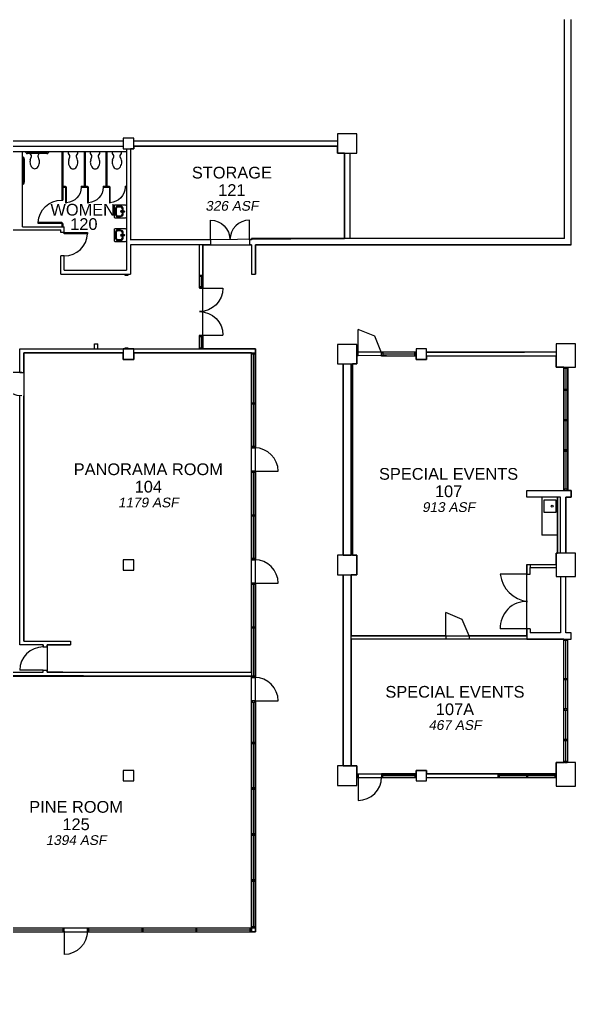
# Model space of a CAD drawing. Header units: inches. Extents: x -27 to 1736, y -22 to 1473.
# Drawn here: x 882 to 1736, y -22 to 1473 of the extents above; entities that cross this region are included whole.
import ezdxf
from ezdxf.enums import TextEntityAlignment as Align

# ---------------------------------------------------------------- set-up
doc = ezdxf.new("R2010")
doc.units = ezdxf.units.IN
doc.header["$MEASUREMENT"] = 0
for name, color, linetype in [('A-DOOR', 4, 'Continuous'), ('A-FLOR-TEXT', 7, 'Continuous'), ('A-FLOR-TPTN', 4, 'Continuous'), ('A-GLAZ-FULL', 3, 'Continuous'), ('A-GLAZ-SILL', 3, 'Continuous'), ('A-PRIX', 140, 'Continuous'), ('A-WALL', 5, 'Continuous'), ('P-SANR-FTXT', 5, 'Continuous'), ('Polygons', 1, 'Continuous'), ('S-COLS', 6, 'Continuous')]:
    doc.layers.add(name, color=color, linetype=linetype)
doc.styles.get("Standard").update_dxf_attribs({"font": 'arial.ttf'})

# ---------------------------------------------------------------- blocks, each defined once
blk = doc.blocks.new('ARDR30L')
at = {"layer": 'A-DOOR'}
blk.add_line((0, 0), (0, 36), dxfattribs=at)
blk.add_arc((0, 0), 36, 0, 90, dxfattribs=at)
blk = doc.blocks.new('ARDR30')
at = {"layer": 'A-DOOR'}
blk.add_line((0, 0), (0, 36), dxfattribs=at)
blk.add_arc((0, 0), 36, 90, 180, dxfattribs=at)
blk = doc.blocks.new('ARDR26')
at = {"layer": 'A-DOOR'}
blk.add_line((0, 0), (0, 30), dxfattribs=at)
blk.add_arc((0, 0), 30, 90, 180, dxfattribs=at)
blk = doc.blocks.new('30DOORL')
at = {"layer": 'A-FLOR-TPTN'}
blk.add_lwpolyline([(0, 36), (1.8, 36), (1.8, 0), (0, 0)], close=True, dxfattribs=at)
blk.add_arc((-0.1, 0), 36.1, 0.0521, 87.0939, dxfattribs=at)
blk = doc.blocks.new('30DOORR')
at = {"layer": 'A-FLOR-TPTN'}
blk.add_lwpolyline([(0, 36), (-1.8, 36), (-1.8, 0), (0, 0)], close=True, dxfattribs=at)
blk.add_arc((0.1, 0), 36.1, 92.9061, 179.9479, dxfattribs=at)
blk = doc.blocks.new('A$C4FDF67D2')
at = {"layer": 'A-WALL', "xscale": 0.6666666666666667, "yscale": 0.6666666666666667, "zscale": 0.6666666666666667}
blk.add_blockref('30DOORL', (0, 0), dxfattribs=at)
blk = doc.blocks.new('lavatory')
at = {"layer": 'A-WALL'}
for p, q in [((2721.1, 738.7), (2721.1, 723.4)), ((2739.6, 740.7), (2723.1, 740.7)), ((2741.6, 723.4), (2741.6, 738.7)), ((2722.1, 722.4), (2740.6, 722.4))]:
    blk.add_line(p, q, dxfattribs=at)
for points in [[(2727.6, 735.7), (2735.1, 735.7, -0.414214), (2739.1, 731.7), (2739.1, 726.4, -0.414214), (2736.6, 723.9), (2726.1, 723.9, -0.414214), (2723.6, 726.4), (2723.6, 731.7, -0.414214)], [(2728.6, 734.7), (2734.1, 734.7, -0.414214), (2738.1, 730.7), (2738.1, 727.4, -0.414214), (2735.6, 724.9), (2727.1, 724.9, -0.414214), (2724.6, 727.4), (2724.6, 730.7, -0.414214)]]:
    blk.add_lwpolyline(points, format="xyb", close=True, dxfattribs=at)
for centre, radius in [((2731.4, 732.7), 1.1), ((2731.4, 732.7), 0.851), ((2731.4, 737.3), 0.722)]:
    blk.add_circle(centre, radius, dxfattribs=at)
for centre, radius, start, end in [((2723.1, 738.7), 2, 90, 180), ((2739.6, 738.7), 2, 0, 90), ((2722.1, 723.4), 1, 180, 270), ((2740.6, 723.4), 1, 270, 0)]:
    blk.add_arc(centre, radius, start, end, dxfattribs=at)

msp = doc.modelspace()

# ---------------------------------------------------------------- linework, layer by layer
at = {"layer": 'A-DOOR'}
for p, q in [((1402.4, 960.1), (1402.4, 996.1)), ((1662.7, 619.9), (1620.7, 619.9)), ((1536.9, 524.9), (1536.9, 560.9)), ((1662.7, 535.9), (1620.7, 535.9)), ((1402.4, 308.1), (1402.4, 272.1))]:
    msp.add_line(p, q, dxfattribs=at)
for points in [[(1438.4, 960.1, 0), (1427.8, 985.6, 0), (1402.4, 996.1, 0)], [(1572.9, 524.9, 0), (1562.3, 550.3, 0), (1536.9, 560.9, 0)]]:
    msp.add_polyline3d(points, dxfattribs=at)
for centre, radius, start, end in [((1668.3, 625.4), 47.9, 186.6786, 263.3358), ((1660.7, 537.9), 40, 87.0449, 182.9406), ((1402.4, 308.1), 36, 270, 0)]:
    msp.add_arc(centre, radius, start, end, dxfattribs=at)
at = {"layer": 'A-FLOR-TPTN'}
for p, q in [((946.8, 1269.7), (946.8, 1195.1)), ((948.3, 1269.7), (948.3, 1195.1)), ((981.3, 1269.7), (981.3, 1216.5)), ((982.8, 1269.7), (982.8, 1216.5)), ((1014.8, 1269.7), (1014.8, 1216.5)), ((1016.3, 1269.7), (1016.3, 1216.5)), ((948.3, 1216.5), (952.9, 1216.5)), ((948.3, 1215), (952.9, 1215)), ((952.9, 1216.5), (952.9, 1215)), ((976.9, 1216.5), (976.9, 1215)), ((976.9, 1216.5), (981.3, 1216.5)), ((976.9, 1215), (982.8, 1215)), ((981.3, 1216.5), (986.6, 1216.5)), ((982, 1215), (986.6, 1215)), ((986.6, 1216.5), (986.6, 1215)), ((1010.6, 1216.5), (1010.6, 1215)), ((1010.6, 1216.5), (1015, 1216.5)), ((1010.6, 1215), (1016.5, 1215)), ((1015, 1216.5), (1020.1, 1216.5)), ((1015.5, 1215), (1020.1, 1215)), ((1020.1, 1216.5), (1020.1, 1215)), ((1044.1, 1216.5), (1044.1, 1215)), ((1044.1, 1216.5), (1046.4, 1216.5)), ((1044.1, 1215), (1046.4, 1215)), ((946.8, 1195.1), (948.3, 1195.1)), ((946.8, 1159.1), (946.8, 1154.1)), ((946.8, 1159.1), (948.3, 1159.1)), ((948.3, 1159.1), (948.3, 1154.1))]:
    msp.add_line(p, q, dxfattribs=at)
at = {"layer": 'A-GLAZ-FULL'}
for p, q in [((1160.9, 1077.4), (1160.9, 1062.4)), ((1160.9, 984.7), (1160.9, 968.1)), ((1241.4, 958.1), (1241.4, 816.1)), ((1244.4, 814.1), (1238.4, 814.1)), ((1244.4, 778.1), (1238.4, 778.1)), ((1241.4, 776.1), (1241.4, 644.1)), ((1244.4, 642.1), (1238.4, 642.1)), ((1244.4, 606.1), (1238.4, 606.1)), ((1241.4, 604.1), (1241.4, 463.1)), ((1244.4, 461.2), (1238.4, 461.2)), ((1244.4, 425.2), (1238.4, 425.2)), ((1241.4, 423.2), (1241.4, 78.1)), ((950.4, 70.1), (950.4, 76.1)), ((986.4, 70.1), (986.4, 76.1)), ((868.4, 73.1), (948.4, 73.1)), ((988.4, 73.1), (1236.4, 73.1))]:
    msp.add_line(p, q, dxfattribs=at)
for points in [[(1044.4, 1081.1), (1048.6, 1081.1), (1048.6, 1079.1), (1044.4, 1079.1)], [(1158.9, 1079.4), (1162.9, 1079.4), (1162.9, 1077.4), (1158.9, 1077.4)], [(1158.9, 1062.4), (1162.9, 1062.4), (1162.9, 1060.4), (1158.9, 1060.4)], [(1158.9, 986.7), (1162.9, 986.7), (1162.9, 984.7), (1158.9, 984.7)], [(1044.4, 968.1), (1048.6, 968.1), (1048.6, 966.1), (1044.4, 966.1)], [(1158.9, 968.1), (1162.9, 968.1), (1162.9, 966.1), (1158.9, 966.1)], [(1239.4, 960.1), (1243.4, 960.1), (1243.4, 958.1), (1239.4, 958.1)], [(1239.4, 883.1), (1243.4, 883.1), (1243.4, 881.1), (1239.4, 881.1)], [(1239.4, 814.1), (1243.4, 814.1), (1243.4, 816.1), (1239.4, 816.1)], [(1239.4, 778.1), (1243.4, 778.1), (1243.4, 776.1), (1239.4, 776.1)], [(1239.4, 711.1), (1243.4, 711.1), (1243.4, 709.1), (1239.4, 709.1)], [(1239.4, 642.1), (1243.4, 642.1), (1243.4, 644.1), (1239.4, 644.1)], [(1239.4, 606.1), (1243.4, 606.1), (1243.4, 604.1), (1239.4, 604.1)], [(1239.4, 539.1), (1243.4, 539.1), (1243.4, 537.1), (1239.4, 537.1)], [(1239.4, 461.2), (1243.4, 461.2), (1243.4, 463.2), (1239.4, 463.2)], [(1239.4, 423.2), (1243.4, 423.2), (1243.4, 425.2), (1239.4, 425.2)], [(1239.4, 359.3), (1243.4, 359.3), (1243.4, 361.3), (1239.4, 361.3)], [(1239.4, 289.5), (1243.4, 289.5), (1243.4, 291.5), (1239.4, 291.5)], [(1239.4, 218.7), (1243.4, 218.7), (1243.4, 220.7), (1239.4, 220.7)], [(1239.4, 147.9), (1243.4, 147.9), (1243.4, 149.9), (1239.4, 149.9)], [(948.4, 71.1), (950.4, 71.1), (950.4, 75.1), (948.4, 75.1)], [(986.4, 71.1), (988.4, 71.1), (988.4, 75.1), (986.4, 75.1)], [(1070, 71.1), (1072, 71.1), (1072, 75.1), (1070, 75.1)], [(1152.7, 71.1), (1154.7, 71.1), (1154.7, 75.1), (1152.7, 75.1)], [(1238.4, 71.1), (1236.4, 71.1), (1236.4, 75.1), (1238.4, 75.1)], [(1238.4, 76.1), (1244.4, 76.1), (1244.4, 70.1), (1238.4, 70.1)], [(1243.4, 76.1), (1239.4, 76.1), (1239.4, 78.1), (1243.4, 78.1)]]:
    msp.add_lwpolyline(points, close=True, dxfattribs=at)
at = {"layer": 'A-GLAZ-SILL'}
for p, q in [((1491.4, 961.1), (1438.4, 961.1)), ((1438.4, 955.1), (1438.4, 961.1)), ((1489.4, 958.1), (1440.4, 958.1)), ((1491.4, 955.1), (1491.4, 961.1)), ((1491.4, 955.1), (1438.4, 955.1)), ((1718.4, 938.1), (1718.4, 748.4)), ((1721.4, 936.1), (1721.4, 750.4)), ((1724.4, 938.1), (1724.4, 748.4)), ((1718.4, 330.1), (1718.4, 519.9)), ((1721.4, 459.4), (1721.4, 517.9)), ((1724.4, 330.1), (1724.4, 519.9)), ((1721.4, 412.6), (1721.4, 457.4)), ((1721.4, 365.9), (1721.4, 410.6)), ((1721.4, 332.1), (1721.4, 363.9)), ((1402.4, 307.1), (1400.4, 307.1)), ((1402.4, 313.1), (1402.4, 307.1)), ((1491.4, 313.1), (1438.4, 313.1)), ((1438.4, 313.1), (1438.4, 307.1)), ((1491.4, 307.1), (1438.4, 307.1)), ((1489.4, 310.1), (1440.4, 310.1)), ((1491.4, 313.1), (1491.4, 307.1)), ((1706.4, 313.1), (1617.4, 313.1)), ((1617.4, 307.1), (1617.4, 313.1)), ((1706.4, 307.1), (1617.4, 307.1)), ((1660.9, 310.1), (1619.4, 310.1)), ((1704.4, 310.1), (1662.9, 310.1))]:
    msp.add_line(p, q, dxfattribs=at)
for points in [[(1400.4, 960.1), (1400.4, 956.1), (1402.4, 956.1), (1402.4, 960.1)], [(1438.4, 956.1), (1438.4, 960.1), (1440.4, 960.1), (1440.4, 956.1)], [(1489.4, 956.1), (1489.4, 960.1), (1491.4, 960.1), (1491.4, 956.1)], [(1719.4, 938.1), (1723.4, 938.1), (1723.4, 936.1), (1719.4, 936.1)], [(1719.4, 904.4), (1723.4, 904.4), (1723.4, 902.4), (1719.4, 902.4)], [(1719.4, 857.6), (1723.4, 857.6), (1723.4, 855.6), (1719.4, 855.6)], [(1719.4, 808.9), (1723.4, 808.9), (1723.4, 810.9), (1719.4, 810.9)], [(1719.4, 748.4), (1723.4, 748.4), (1723.4, 750.4), (1719.4, 750.4)], [(1719.4, 519.9), (1723.4, 519.9), (1723.4, 517.9), (1719.4, 517.9)], [(1719.4, 459.4), (1723.4, 459.4), (1723.4, 457.4), (1719.4, 457.4)], [(1719.4, 410.6), (1723.4, 410.6), (1723.4, 412.6), (1719.4, 412.6)], [(1719.4, 363.9), (1723.4, 363.9), (1723.4, 365.9), (1719.4, 365.9)], [(1719.4, 330.1), (1723.4, 330.1), (1723.4, 332.1), (1719.4, 332.1)], [(1400.4, 312.1), (1400.4, 308.1), (1402.4, 308.1), (1402.4, 312.1)], [(1438.4, 312.1), (1438.4, 308.1), (1440.4, 308.1), (1440.4, 312.1)], [(1489.4, 312.1), (1489.4, 308.1), (1491.4, 308.1), (1491.4, 312.1)], [(1619.4, 308.1), (1619.4, 312.1), (1617.4, 312.1), (1617.4, 308.1)], [(1662.9, 308.1), (1662.9, 312.1), (1660.9, 312.1), (1660.9, 308.1)], [(1706.4, 308.1), (1706.4, 312.1), (1704.4, 312.1), (1704.4, 308.1)]]:
    msp.add_lwpolyline(points, close=True, dxfattribs=at)
at = {"layer": 'A-WALL'}
for p, q in [((1719.4, 1136.1), (1719.4, 1472.8)), ((1729.4, 1126.1), (1729.4, 1472.8)), ((721.4, 1286.1), (1041.4, 1286.1)), ((1057.4, 1286.1), (1370.4, 1286.1)), ((721.4, 1278.1), (1041.4, 1278.1)), ((1046.4, 1274.1), (1046.4, 1087.1)), ((1052.4, 1274.1), (1052.4, 1134.1)), ((1057.4, 1278.1), (1370.4, 1278.1)), ((721.4, 1269.7), (1046.4, 1269.7)), ((886.4, 1154.1), (886.4, 1270.1)), ((1381.4, 1267.1), (1381.4, 1136.1)), ((1389.4, 1267.1), (1389.4, 1136.1)), ((886.4, 1154.1), (950.6, 1154.1)), ((950.6, 1145.1), (950.6, 1154.1)), ((822.1, 1149.1), (945.6, 1149.1)), ((945.6, 1145.1), (945.6, 1149.1)), ((950.6, 1145.1), (945.6, 1145.1)), ((1719.4, 1136.1), (1238.4, 1136.1)), ((1238.4, 1136.1), (1238.4, 1134.1)), ((1175.4, 1134.1), (1052.4, 1134.1)), ((1175.4, 1126.1), (1052.4, 1126.1)), ((1052.4, 1126.1), (1052.4, 1081.1)), ((1157.9, 1126.1), (1157.9, 1060.4)), ((1163.9, 1126.1), (1163.9, 1060.4)), ((1166.9, 1126.1), (1163.9, 1126.1)), ((1175.4, 1134.1), (1175.4, 1126.1)), ((1235.4, 1134.1), (1235.4, 1126.1)), ((1238.4, 1134.1), (1235.4, 1134.1)), ((1238.4, 1126.1), (1235.4, 1126.1)), ((1238.4, 1126.1), (1238.4, 1081.1)), ((1729.4, 1126.1), (1244.4, 1126.1)), ((1244.4, 1126.1), (1244.4, 1081.1)), ((945.6, 1081.1), (945.6, 1109.1)), ((950.6, 1109.1), (945.6, 1109.1)), ((950.6, 1087.1), (950.6, 1109.1)), ((945.6, 1081.1), (1052.4, 1081.1)), ((950.6, 1087.1), (981.4, 1087.1)), ((981.4, 1087.1), (986.4, 1087.1)), ((984.4, 1087.1), (1046.4, 1087.1)), ((1157.9, 1079.4), (1163.9, 1079.4)), ((1238.4, 1081.1), (1244.4, 1081.1)), ((1163.9, 1060.4), (1157.9, 1060.4)), ((1157.9, 986.7), (1157.9, 966.1)), ((1163.9, 986.7), (1157.9, 986.7)), ((1163.9, 986.7), (1163.9, 966.1)), ((997.4, 973.9), (1002.1, 973.9)), ((997.4, 966.1), (997.4, 973.9)), ((1002.1, 966.1), (1002.1, 973.9)), ((882.4, 966.1), (1244.4, 966.1)), ((882.4, 930.1), (882.4, 966.1)), ((888.4, 960.1), (1041.4, 960.1)), ((888.4, 930.1), (888.4, 960.1)), ((1057.4, 960.1), (1244.4, 960.1)), ((1238.4, 960.1), (1238.4, 814.1)), ((1244.4, 966.1), (1244.4, 814.1)), ((1507.4, 961.1), (1657.9, 961.1)), ((1706.4, 961.1), (1574.6, 961.1)), ((1379.4, 943.1), (1391.4, 943.1)), ((1657.9, 955.1), (1507.4, 955.1)), ((1706.4, 955.1), (1657.9, 955.1)), ((882.4, 930.1), (888.4, 930.1)), ((882.4, 511.1), (882.4, 894.2)), ((888.4, 517.1), (888.4, 894.2)), ((1238.4, 778.1), (1238.4, 642.1)), ((1244.4, 778.1), (1244.4, 642.1)), ((1661.4, 748.4), (1713.4, 748.4)), ((1661.4, 738.4), (1661.4, 748.4)), ((1713.4, 748.4), (1729.4, 748.4)), ((1729.4, 748.4), (1729.4, 738.4)), ((1713.4, 738.4), (1661.4, 738.4)), ((1684.4, 738.4), (1684.4, 679.8)), ((1708.4, 738.4), (1708.4, 666.7)), ((1713.4, 652.1), (1713.4, 738.4)), ((1721.4, 738.4), (1721.4, 652.1)), ((1729.4, 738.4), (1721.4, 738.4)), ((1708.4, 679.8), (1684.4, 679.8)), ((1708.4, 666.7), (1708.4, 652.1)), ((1379.4, 649.1), (1391.4, 649.1)), ((1661.4, 634.9), (1666.4, 634.9)), ((1661.4, 634.9), (1661.4, 619.9)), ((1666.4, 634.9), (1666.4, 629.9)), ((1666.4, 619.9), (1666.4, 629.9)), ((1666.5, 634.9), (1706.4, 634.9)), ((1666.5, 634.9), (1666.5, 629.9)), ((1666.5, 629.9), (1706.4, 629.9)), ((1706.4, 634.9), (1706.4, 629.9)), ((1379.4, 619.1), (1391.4, 619.1)), ((1661.4, 619.9), (1666.4, 619.9)), ((1713.4, 616.1), (1713.4, 529.9)), ((1721.4, 529.9), (1721.4, 616.1)), ((1238.4, 606.1), (1238.4, 461.2)), ((1244.4, 606.1), (1244.4, 461.2)), ((1536.9, 524.9), (1391.4, 524.9)), ((1536.9, 524.9), (1536.9, 519.9)), ((1661.4, 524.9), (1572.9, 524.9)), ((1572.9, 524.9), (1572.9, 519.9)), ((1666.4, 535.9), (1661.4, 535.9)), ((1661.4, 535.9), (1661.4, 519.9)), ((1666.4, 535.9), (1666.4, 529.9)), ((1713.4, 529.9), (1666.4, 529.9)), ((1729.4, 529.9), (1721.4, 529.9)), ((1729.4, 519.9), (1729.4, 529.9)), ((918.4, 511.1), (882.4, 511.1)), ((888.4, 517.1), (960.4, 517.1)), ((918.4, 508.1), (918.4, 511.1)), ((918.4, 511.1), (918.4, 508.1)), ((924.4, 511.1), (960.4, 511.1)), ((924.4, 508.1), (924.4, 511.1)), ((960.4, 517.1), (960.4, 511.1)), ((1536.9, 519.9), (1391.4, 519.9)), ((1661.4, 519.9), (1572.9, 519.9)), ((1661.4, 519.9), (1713.4, 519.9)), ((1713.4, 519.9), (1729.4, 519.9)), ((918.4, 508.1), (924.4, 508.1)), ((759.4, 469.1), (918.4, 469.1)), ((918.4, 472.1), (924.4, 472.1)), ((918.4, 469.1), (918.4, 472.1)), ((924.4, 469.1), (924.4, 472.1)), ((924.4, 469.1), (1238.4, 469.1)), ((948.4, 469.1), (924.4, 469.1)), ((759.4, 463.1), (1244.4, 463.1)), ((1238.4, 425.2), (1238.4, 76.1)), ((1244.4, 425.2), (1244.4, 70.1)), ((1379.4, 325.1), (1391.4, 325.1)), ((1617.4, 313.1), (1507.4, 313.1)), ((1507.4, 307.1), (1617.4, 307.1)), ((793.4, 76.1), (950.4, 76.1)), ((986.4, 76.1), (1238.4, 76.1)), ((793.4, 70.1), (950.4, 70.1)), ((986.4, 70.1), (1244.4, 70.1))]:
    msp.add_line(p, q, dxfattribs=at)
for points in [[(1379.4, 649.1), (1379.4, 943.1)], [(1391.4, 649.1), (1391.4, 943.1)], [(1393.6, 649.1), (1393.6, 943.1)], [(1379.4, 325.1), (1379.4, 619.1)], [(1391.4, 325.1), (1391.4, 619.1)]]:
    msp.add_lwpolyline(points, dxfattribs=at)
msp.add_lwpolyline([(1400.4, 308.1), (1400.4, 312.1), (1402.4, 312.1), (1402.4, 308.1)], close=True, dxfattribs=at)
at = {"layer": 'P-SANR-FTXT'}
for p, q in [((887.8, 1258.4), (887.8, 1222.4)), ((889.3, 1258.4), (889.3, 1222.4)), ((924.1, 1268.2), (894.1, 1268.2)), ((924.1, 1266.7), (894.1, 1266.7)), ((898.4, 1269.4), (912.4, 1269.4)), ((898.4, 1266.9), (898.4, 1269.4)), ((900.3, 1263.8), (898.4, 1266.9)), ((898.5, 1257.1), (900.3, 1262.2)), ((900.3, 1262.2), (900.3, 1263.8)), ((910.4, 1263.8), (912.4, 1266.9)), ((910.4, 1262.2), (910.4, 1263.8)), ((912.2, 1257.1), (910.4, 1262.2)), ((912.4, 1266.9), (912.4, 1269.4)), ((957.5, 1266.5), (957.5, 1269)), ((971.5, 1269), (957.5, 1269)), ((959.4, 1263.4), (957.5, 1266.5)), ((957.6, 1256.7), (959.4, 1261.8)), ((959.4, 1261.8), (959.4, 1263.4)), ((969.5, 1263.4), (971.5, 1266.5)), ((969.5, 1261.8), (969.5, 1263.4)), ((971.3, 1256.7), (969.5, 1261.8)), ((971.5, 1266.5), (971.5, 1269)), ((991.2, 1266.5), (991.2, 1269)), ((1005.2, 1269), (991.2, 1269)), ((993.2, 1263.4), (991.2, 1266.5)), ((991.4, 1256.7), (993.2, 1261.8)), ((993.2, 1261.8), (993.2, 1263.4)), ((1003.3, 1263.4), (1005.2, 1266.5)), ((1003.3, 1261.8), (1003.3, 1263.4)), ((1005.1, 1256.7), (1003.3, 1261.8)), ((1005.2, 1266.5), (1005.2, 1269)), ((1024.7, 1266.5), (1024.7, 1269)), ((1038.7, 1269), (1024.7, 1269)), ((1026.7, 1263.4), (1024.7, 1266.5)), ((1024.9, 1256.7), (1026.7, 1261.8)), ((1026.7, 1261.8), (1026.7, 1263.4)), ((1036.8, 1263.4), (1038.7, 1266.5)), ((1036.8, 1261.8), (1036.8, 1263.4)), ((1038.6, 1256.7), (1036.8, 1261.8)), ((1038.7, 1266.5), (1038.7, 1269)), ((1688, 714.6), (1688, 734.2)), ((1688, 734.2), (1706.3, 734.2)), ((1706.3, 734.2), (1706.3, 714.6)), ((1706.3, 714.6), (1688, 714.6))]:
    msp.add_line(p, q, dxfattribs=at)
msp.add_circle((1700.6, 724.4), 1.5, dxfattribs=at)
for centre, radius, start, end in [((886.3, 1258.4), 3, 0, 90), ((886.3, 1258.4), 1.5, 0, 90), ((894.1, 1269.7), 3, 180, 270), ((894.1, 1269.7), 1.5, 180, 270), ((908.5, 1253.7), 10.5, 161.1646, 180), ((902.3, 1253.7), 10.5, 0, 18.8354), ((924.1, 1269.7), 3, 270, 0), ((924.1, 1269.7), 1.5, 270, 0), ((967.6, 1253.3), 10.5, 161.1646, 180), ((961.3, 1253.3), 10.5, 0, 18.8354), ((1001.3, 1253.3), 10.5, 161.1646, 180), ((995.1, 1253.3), 10.5, 0, 18.8354), ((1034.8, 1253.3), 10.5, 161.1646, 180), ((1028.6, 1253.3), 10.5, 0, 18.8354), ((908.5, 1253.7), 10.5, 180, 198.8354), ((911.3, 1253.7), 13.2, 194.9626, 211.7838), ((909.4, 1253.2), 11.3, 214.6359, 233.9389), ((905.4, 1249.3), 5.93, 243.2988, 270), ((905.4, 1249.3), 5.93, 270, 296.7012), ((901.4, 1253.2), 11.3, 306.0611, 325.3641), ((898.8, 1254.3), 14, 327.6462, 344.7553), ((904.7, 1253.2), 8.05, 341.1646, 3.7754), ((965.1, 1252.7), 8.05, 176.2246, 198.8354), ((971, 1253.8), 14, 195.2447, 212.3538), ((968.4, 1252.7), 11.3, 214.6359, 233.9389), ((964.5, 1248.9), 5.93, 243.2988, 270), ((964.5, 1248.9), 5.93, 270, 296.7012), ((960.5, 1252.7), 11.3, 306.0611, 325.3641), ((958.5, 1253.3), 13.2, 328.2162, 345.0374), ((961.3, 1253.3), 10.5, 341.1646, 0), ((998.8, 1252.7), 8.05, 176.2246, 198.8354), ((1004.7, 1253.8), 14, 195.2447, 212.3538), ((1002.2, 1252.7), 11.3, 214.6359, 233.9389), ((998.2, 1248.9), 5.93, 243.2988, 270), ((998.2, 1248.9), 5.93, 270, 296.7012), ((994.2, 1252.7), 11.3, 306.0611, 325.3641), ((992.3, 1253.3), 13.2, 328.2162, 345.0374), ((995.1, 1253.3), 10.5, 341.1646, 0), ((1032.3, 1252.7), 8.05, 176.2246, 198.8354), ((1038.2, 1253.8), 14, 195.2447, 212.3538), ((1035.7, 1252.7), 11.3, 214.6359, 233.9389), ((1031.7, 1248.9), 5.93, 243.2988, 270), ((1031.7, 1248.9), 5.93, 270, 296.7012), ((1027.7, 1252.7), 11.3, 306.0611, 325.3641), ((1025.8, 1253.3), 13.2, 328.2162, 345.0374), ((1028.6, 1253.3), 10.5, 341.1646, 0), ((886.3, 1222.4), 1.5, 270, 0), ((886.3, 1222.4), 3, 270, 0)]:
    msp.add_arc(centre, radius, start, end, dxfattribs=at)
at = {"layer": 'Polygons'}
msp.add_lwpolyline([(277.4, -21.9), (277.4, -5.9), (271.4, -5.9), (271.4, 70.1), (707.4, 70.1), (707.4, -5.9), (705.4, -5.9), (705.4, -21.9), (721.4, -21.9), (721.4, -5.9), (719.4, -5.9), (719.4, 70.1), (1244.4, 70.1), (1244.4, 966.1), (1163.9, 966.1), (1163.9, 1126.1), (1238.4, 1126.1), (1238.4, 1081.1), (1244.4, 1081.1), (1244.4, 1126.1), (1729.4, 1126.1), (1729.4, 1472.8)], dxfattribs=at)
for points in [[(1381.4, 1136.1), (1381.4, 1267.1), (1370.4, 1267.1), (1370.4, 1278.1), (1057.4, 1278.1), (1057.4, 1274.1), (1052.4, 1274.1), (1052.4, 1134.1)], [(1370.4, 973.1), (1370.4, 943.1), (1379.4, 943.1), (1379.4, 649.1), (1370.4, 649.1), (1370.4, 619.1), (1379.4, 619.1), (1379.4, 325.1), (1370.4, 325.1), (1370.4, 295.1), (1400.4, 295.1), (1400.4, 307.1), (1491.4, 307.1), (1491.4, 302.1), (1507.4, 302.1), (1507.4, 307.1), (1706.4, 307.1), (1706.4, 294.1), (1736.4, 294.1), (1736.4, 330.1), (1724.4, 330.1), (1724.4, 519.9), (1729.4, 519.9), (1729.4, 529.9), (1721.4, 529.9), (1721.4, 616.1), (1736.4, 616.1), (1736.4, 652.1), (1721.4, 652.1), (1721.4, 738.4), (1729.4, 738.4), (1729.4, 748.4), (1724.4, 748.4), (1724.4, 938.1), (1736.4, 938.1), (1736.4, 974.1), (1706.4, 974.1), (1706.4, 961.1), (1507.4, 961.1), (1507.4, 966.1), (1491.4, 966.1), (1491.4, 961.1), (1400.4, 961.1), (1400.4, 973.1)], [(888.4, 960.1), (888.4, 517.1), (960.4, 517.1), (960.4, 511.1), (924.4, 511.1), (924.4, 469.1), (1238.4, 469.1), (1238.4, 960.1), (1057.4, 960.1), (1057.4, 950.1), (1041.4, 950.1), (1041.4, 960.1)], [(1706.4, 955.1), (1507.4, 955.1), (1507.4, 950.1), (1491.4, 950.1), (1491.4, 955.1), (1400.4, 956.1), (1400.2, 943.1), (1393.6, 943.1), (1393.6, 649.1), (1400.4, 649.1), (1400.4, 619.1), (1391.4, 619.1), (1391.4, 524.9), (1661.4, 524.9), (1661.4, 634.9), (1706.4, 634.9), (1706.4, 652.1), (1708.4, 652.1), (1708.4, 738.4), (1661.4, 738.4), (1661.4, 748.4), (1718.4, 748.4), (1718.4, 938.1), (1706.4, 938.1)], [(1391.4, 519.9), (1391.4, 325.1), (1400.4, 325.1), (1400.4, 313.1), (1491.4, 313.1), (1491.4, 318.1), (1507.4, 318.1), (1507.4, 313.1), (1706.4, 313.1), (1706.4, 330.1), (1718.4, 330.1), (1718.4, 519.9)], [(719.4, 76.1), (1238.4, 76.1), (1238.4, 463.1), (721.4, 464.1)]]:
    msp.add_lwpolyline(points, close=True, dxfattribs=at)
at = {"layer": 'S-COLS'}
for p, q in [((1041.4, 1290.1), (1041.4, 1274.1)), ((1057.4, 1290.1), (1041.4, 1290.1)), ((1057.4, 1274.1), (1057.4, 1290.1)), ((1041.4, 1274.1), (1057.4, 1274.1)), ((1041.4, 966.1), (1041.4, 950.1)), ((1057.4, 966.1), (1041.4, 966.1)), ((1057.4, 950.1), (1057.4, 966.1)), ((1041.4, 950.1), (1057.4, 950.1)), ((1736.4, 652.1), (1706.4, 652.1)), ((1706.4, 652.1), (1706.4, 616.1)), ((1736.4, 616.1), (1736.4, 652.1)), ((1041.4, 642.1), (1041.4, 626.1)), ((1057.4, 642.1), (1041.4, 642.1)), ((1057.4, 626.1), (1057.4, 642.1)), ((1041.4, 626.1), (1057.4, 626.1)), ((1706.4, 616.1), (1736.4, 616.1)), ((1041.4, 318.1), (1041.4, 302.1)), ((1057.4, 318.1), (1041.4, 318.1)), ((1057.4, 302.1), (1057.4, 318.1)), ((1041.4, 302.1), (1057.4, 302.1))]:
    msp.add_line(p, q, dxfattribs=at)
for points in [[(1370.4, 1267.1), (1400.4, 1267.1), (1400.4, 1297.1), (1370.4, 1297.1)], [(1370.4, 943.1), (1400.4, 943.1), (1400.4, 973.1), (1370.4, 973.1)], [(1706.4, 938.1), (1736.4, 938.1), (1736.4, 974.1), (1706.4, 974.1)], [(1491.4, 950.1), (1507.4, 950.1), (1507.4, 966.1), (1491.4, 966.1)], [(1370.4, 619.1), (1400.4, 619.1), (1400.4, 649.1), (1370.4, 649.1)], [(1706.4, 294.1), (1736.4, 294.1), (1736.4, 330.1), (1706.4, 330.1)], [(1370.4, 295.1), (1400.4, 295.1), (1400.4, 325.1), (1370.4, 325.1)], [(1491.4, 302.1), (1507.4, 302.1), (1507.4, 318.1), (1491.4, 318.1)]]:
    msp.add_lwpolyline(points, close=True, dxfattribs=at)

# ---------------------------------------------------------------- block references
at = {"layer": 'A-DOOR', "xscale": -1}
msp.add_blockref('ARDR26', (1175.4, 1134.1), dxfattribs=at)
at = {"layer": 'A-DOOR'}
msp.add_blockref('ARDR26', (1235.4, 1134.1), dxfattribs=at)
for name, p, rotation in [('30DOORL', (950.6, 1145.1), 270), ('ARDR30', (1243.4, 778.1), 270), ('ARDR30', (1243.4, 606.1), 270), ('ARDR30L', (918.4, 472.1), 90), ('ARDR30', (1243.4, 425.2), 270)]:
    msp.add_blockref(name, p, dxfattribs=dict(at, rotation=rotation))
at = {"layer": 'A-DOOR', "xscale": -1}
for name, p, rotation in [('ARDR30', (1158.6, 1059.6), 270), ('ARDR30L', (1158.6, 987.6), 270), ('ARDR30L', (885.4, 930.1), 90), ('ARDR30L', (950.4, 71.1), 180)]:
    msp.add_blockref(name, p, dxfattribs=dict(at, rotation=rotation))
at = {"layer": 'A-FLOR-TPTN', "xscale": -1}
for name, p, rotation in [('A$C4FDF67D2', (952.9, 1215), 180), ('A$C4FDF67D2', (986.6, 1215), 180), ('A$C4FDF67D2', (1020.1, 1215), 180), ('30DOORR', (946.8, 1159.1), 90)]:
    msp.add_blockref(name, p, dxfattribs=dict(at, rotation=rotation))
at = {"layer": 'A-PRIX', "xscale": -1, "rotation": 270}
for p in [(305.7, -1553.8), (305.7, -1590.3)]:
    msp.add_blockref('lavatory', p, dxfattribs=at)

# ---------------------------------------------------------------- texts
at = {"layer": 'A-FLOR-TEXT'}
for s, p in [('STORAGE', (1208.3, 1228.3)), ('121', (1208.3, 1201.5)), ('PANORAMA ROOM', (1079.9, 772.2)), ('SPECIAL EVENTS', (1541.3, 765.1)), ('104', (1079.9, 745.4)), ('107', (1541.3, 738.3)), ('SPECIAL EVENTS', (1551.1, 430)), ('107A', (1551.1, 403.2)), ('PINE ROOM', (968.9, 253.1)), ('125', (968.9, 226.3))]:
    msp.add_text(s, height=18, dxfattribs=at).set_placement(p, align=Align.CENTER)
for s, p in [('WOMEN', (929.5, 1171.3)), ('120', (959.9, 1149.2))]:
    msp.add_text(s, height=18, dxfattribs=at).set_placement(p)
at = {"layer": 'A-FLOR-TEXT', "oblique": 10}
for s, p in [('326 ASF', (1208.3, 1178.7)), ('1179 ASF', (1079.9, 722.6)), ('913 ASF', (1541.3, 715.5)), ('467 ASF', (1551.1, 380.4)), ('1394 ASF', (968.9, 203.5))]:
    msp.add_text(s, height=15, dxfattribs=at).set_placement(p, align=Align.CENTER)
at = {"layer": 'A-PRIX', "text_generation_flag": 2, "flags": 9}
for tag, p, s in [('FU_COLD', (1035, 1269.4), '10.0'), ('FU_HOT', (1037.1, 1269.4), '0.0')]:
    msp.add_attdef(tag, p, s, height=0.01, dxfattribs=at)

doc.saveas('drawing.dxf')
